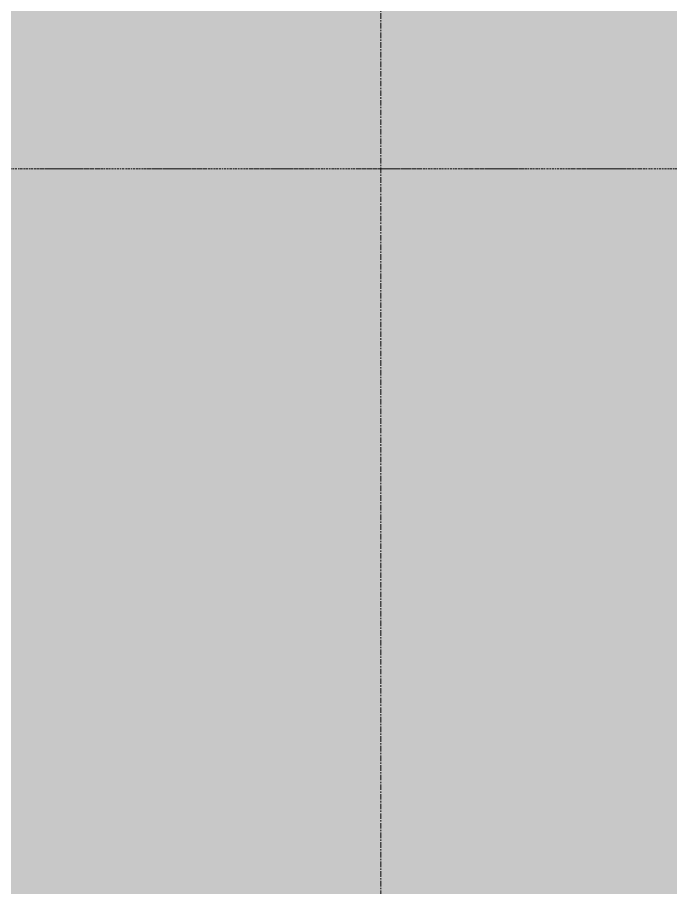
# Model space of a CAD drawing. Header units: inches. Extents: x -4266 to -1814, y 9706 to 12441.
# Drawn here: x -2206.3 to -2147, y 11088.2 to 11167.2 of the extents above; entities that cross this region are included whole.
import ezdxf

# ---------------------------------------------------------------- set-up
doc = ezdxf.new("R2010")
doc.units = ezdxf.units.IN
doc.header["$MEASUREMENT"] = 0
for name, pattern in [('Aligning Line 1_8_', [0.25, 0.125, -0.125]), ('Dash Dot 3_16_', [0.3125, 0.1875, -0.0625, 0, -0.0625]), ('Grid Line 1_2_', [0.875, 0.5, -0.125, 0.125, -0.125])]:
    doc.linetypes.add(name, pattern=pattern)
for name, color, linetype, lineweight in [('0-1', 7, 'Continuous', 5), ('A-ANNO-SYMB-1', 150, 'Dash Dot 3_16_', 9), ('A-FLOR-PATT-1', 251, 'Continuous', 9), ('G-ANNO-SYMB', 111, 'Aligning Line 1_8_', 9), ('S-GRID-1', 1, 'Grid Line 1_2_', 9)]:
    doc.layers.add(name, color=color, linetype=linetype, lineweight=lineweight)

# ---------------------------------------------------------------- blocks, each defined once
blk = doc.blocks.new('CTR - 1st Phase - Shell_rvt-1-FLOOR PLAN - 1ST FLOOR')
at = {"layer": 'A-FLOR-PATT-1'}
h = blk.add_hatch(dxfattribs=at)
h.set_pattern_fill('FP_14', color=256, style=0, pattern_type=2)
h.set_pattern_definition([(0, (-0.233, 0), (15.359, 3.84), [1.267, -10.252, 1.267, -10.252, -61.436]), (0, (-0.233, 0), (15.359, 3.84), [-23.039, 1.267, -21.771, 1.267, -10.252, -26.878]), (0, (-0.233, 0), (15.359, 3.84), [-57.596, 1.267, -6.412, 1.267, -17.932]), (119.998, (5.527, 1.92), (-11.0051402, 11.3825344), [1.267, -10.253, 1.267, -10.253, -61.439]), (119.998, (5.527, 1.92), (-11.0051402, 11.3825344), [-23.04, 1.267, -21.772, 1.267, -10.253, -26.88]), (119.998, (5.527, 1.92), (-11.0051402, 11.3825344), [-57.599, 1.267, -6.413, 1.267, -17.933]), (240.002, (7.446, 9.6), (-4.3539311, -15.2223022), [1.267, -10.253, 1.267, -10.253, -61.439]), (240.002, (7.446, 9.6), (-4.3539311, -15.2223022), [-23.04, 1.267, -21.772, 1.267, -10.253, -26.88]), (240.002, (7.446, 9.6), (-4.3539311, -15.2223022), [-57.599, 1.267, -6.413, 1.267, -17.933])])
h.paths.add_polyline_path([(-2103.163, 10822.489), (-2099.324, 10822.489), (-2099.324, 11276.289), (-2103.174, 11276.289), (-2215.524, 11203.331), (-2215.524, 10895.659), (-2104.824, 10823.571)], flags=0)
h.paths.add_polyline_path([(-2251.524, 10934.189), (-2251.524, 11077.289), (-2409.617, 11077.289), (-2445.884, 11053.738), (-2445.22, 11052.775), (-2444.578, 11051.084), (-2444.36, 11049.289), (-2444.578, 11047.495), (-2445.22, 11045.804), (-2445.489, 11045.414), (-2290.431, 10944.439), (-2275.124, 10944.439), (-2275.124, 10934.471), (-2274.691, 10934.189)], flags=0)
h.paths.add_polyline_path([(-2279.374, 10937.239), (-2279.374, 10940.189), (-2283.905, 10940.189), (-2281.161, 10938.402)], flags=0)
h.paths.add_polyline_path([(-2261.324, 11064.589), (-2262.359, 11064.726), (-2263.324, 11065.125), (-2264.152, 11065.761), (-2264.788, 11066.589), (-2265.187, 11067.554), (-2265.324, 11068.589), (-2265.187, 11069.625), (-2264.788, 11070.589), (-2264.152, 11071.418), (-2263.324, 11072.053), (-2262.359, 11072.453), (-2261.324, 11072.589), (-2260.288, 11072.453), (-2259.324, 11072.053), (-2258.495, 11071.418), (-2257.86, 11070.589), (-2257.46, 11069.625), (-2257.324, 11068.589), (-2257.46, 11067.554), (-2257.86, 11066.589), (-2258.495, 11065.761), (-2259.324, 11065.125), (-2260.288, 11064.726)], flags=0)
h.paths.add_polyline_path([(-2354.18, 11113.289), (-2251.524, 11113.289), (-2251.524, 11164.589), (-2275.124, 11164.589), (-2275.124, 11154.339), (-2290.966, 11154.339), (-2316.105, 11138.015)], flags=0)
h.paths.add_polyline_path([(-2284.422, 11158.589), (-2279.374, 11158.589), (-2279.374, 11161.867), (-2282.337, 11159.943)], flags=0)
at = {"layer": 'S-GRID-1'}
blk.add_line((-2173.324, 9836.18), (-2173.324, 12376.79), dxfattribs=at)

msp = doc.modelspace()

# ---------------------------------------------------------------- linework, layer by layer
at = {"layer": 'A-ANNO-SYMB-1'}
msp.add_line((-1883.64479, 11153.42614), (-4015.08301, 11153.42614), dxfattribs=at)
at = {"layer": 'G-ANNO-SYMB'}
msp.add_line((-1910.89642, 11153.42614), (-4027.08301, 11153.42614), dxfattribs=at)

# ---------------------------------------------------------------- block references
at = {"layer": '0-1'}
msp.add_blockref('CTR - 1st Phase - Shell_rvt-1-FLOOR PLAN - 1ST FLOOR', (0, 0), dxfattribs=at)

doc.saveas('drawing.dxf')
